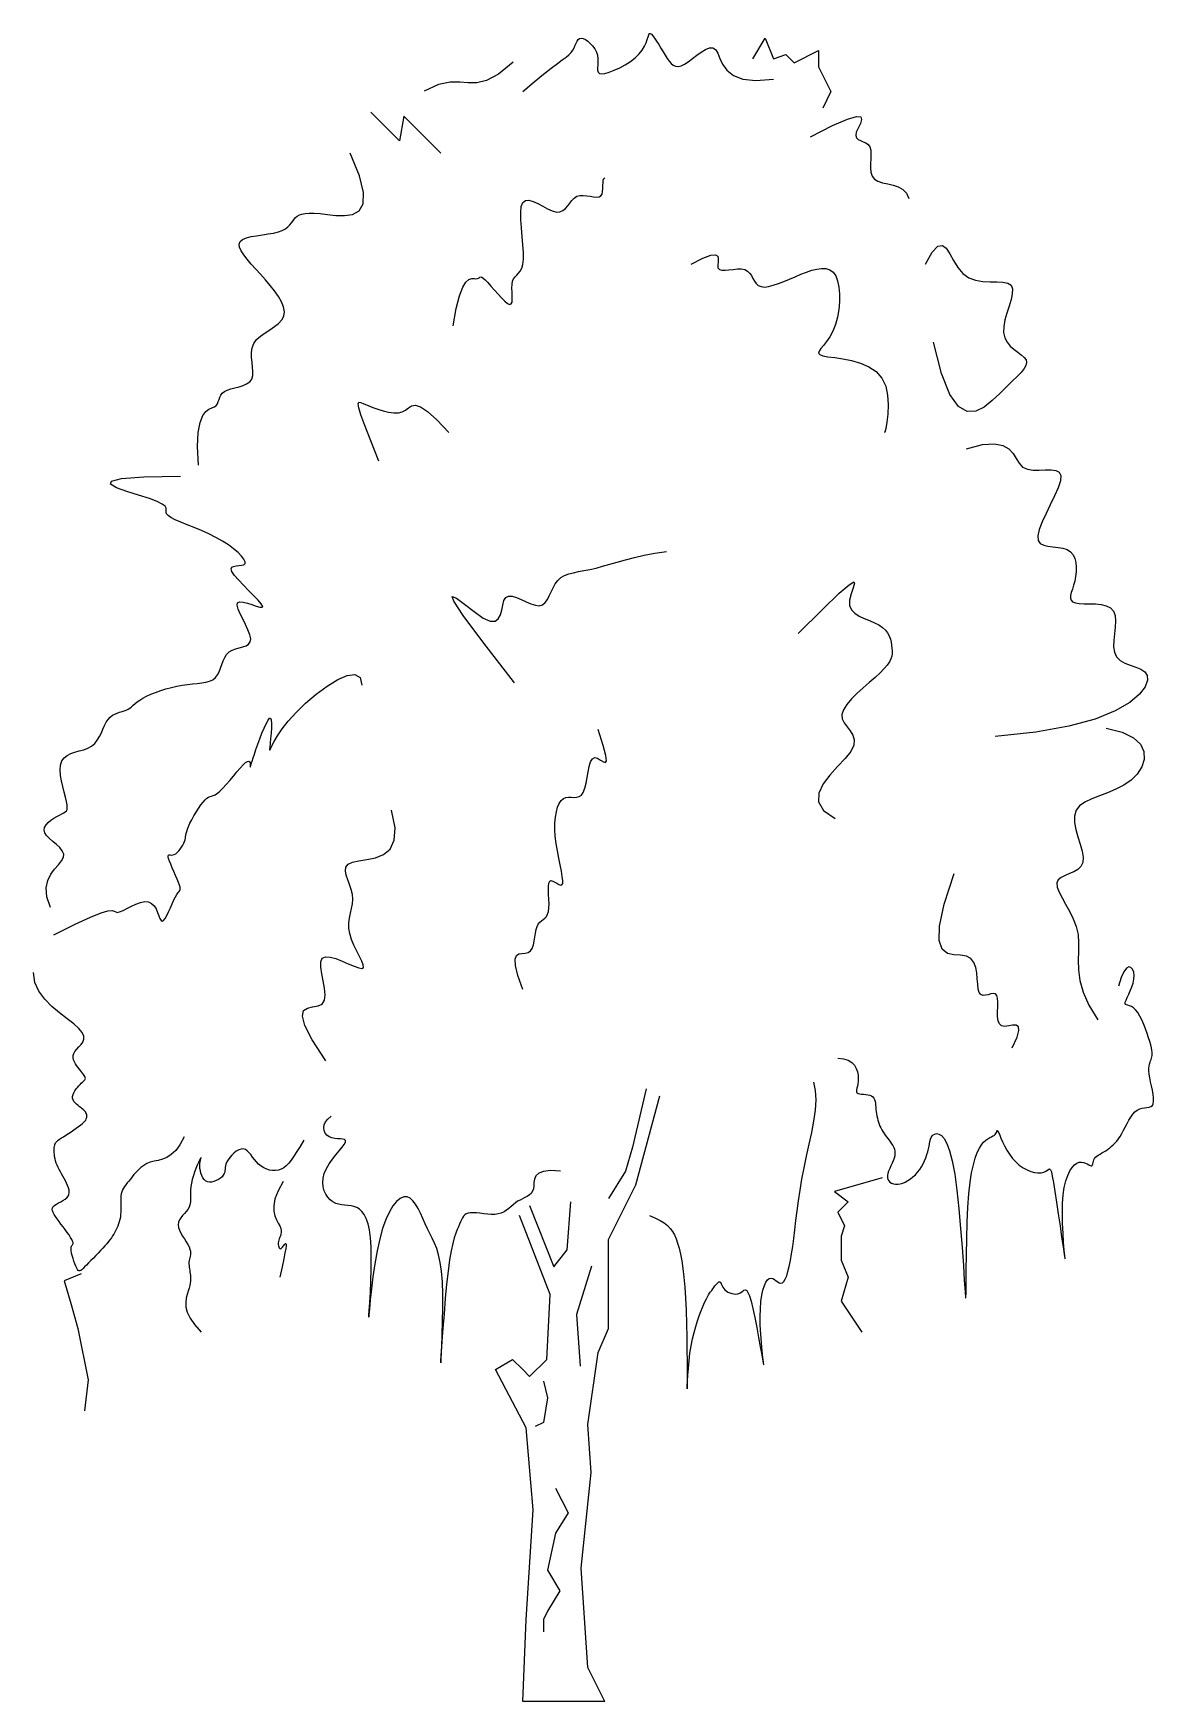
# Model space of a CAD drawing. Header units: metres. Extents: x -4.9 to 4.7, y 0 to 14.3.
import ezdxf

# ---------------------------------------------------------------- set-up
doc = ezdxf.new("R2010")
doc.units = ezdxf.units.M
doc.header["$LTSCALE"] = 0.2

msp = doc.modelspace()

# ---------------------------------------------------------------- linework, layer by layer
for p, q in [((-0.117, 3.734), (-0.244, 3.321)), ((-0.244, 3.321), (-0.212, 2.876)), ((0, 0), (-0.704, 0))]:
    msp.add_line(p, q)
for points in [[(-0.704, 13.808), (-0.608, 13.891), (-0.527, 13.957), (-0.461, 14.008), (-0.408, 14.048), (-0.367, 14.079), (-0.334, 14.103), (-0.31, 14.123), (-0.291, 14.143), (-0.276, 14.163), (-0.265, 14.184), (-0.255, 14.205), (-0.247, 14.224), (-0.239, 14.241), (-0.23, 14.254), (-0.219, 14.263), (-0.205, 14.266), (-0.188, 14.263), (-0.168, 14.254), (-0.147, 14.24), (-0.126, 14.221), (-0.106, 14.199), (-0.088, 14.174), (-0.074, 14.147), (-0.064, 14.119), (-0.06, 14.09), (-0.06, 14.062), (-0.062, 14.035), (-0.064, 14.011), (-0.064, 13.991), (-0.059, 13.975), (-0.048, 13.964), (-0.029, 13.961), (0, 13.964), (0.037, 13.975), (0.08, 13.991), (0.126, 14.013), (0.173, 14.038), (0.218, 14.067), (0.259, 14.098), (0.294, 14.131), (0.32, 14.164), (0.34, 14.196), (0.353, 14.227), (0.363, 14.254), (0.369, 14.277), (0.375, 14.295), (0.38, 14.305), (0.387, 14.307), (0.398, 14.301), (0.411, 14.286), (0.426, 14.265), (0.443, 14.24), (0.461, 14.211), (0.48, 14.18), (0.499, 14.149), (0.517, 14.119), (0.534, 14.092), (0.551, 14.068), (0.568, 14.049), (0.586, 14.035), (0.605, 14.026), (0.627, 14.024), (0.652, 14.03), (0.681, 14.043), (0.714, 14.064), (0.75, 14.091), (0.787, 14.12), (0.825, 14.147), (0.861, 14.169), (0.895, 14.182), (0.924, 14.183), (0.948, 14.169), (0.967, 14.138), (0.985, 14.093), (1.009, 14.043), (1.046, 13.992), (1.101, 13.947), (1.182, 13.915), (1.294, 13.902), (1.444, 13.914)], [(-0.786, 14.06), (-0.914, 13.956), (-1.015, 13.902), (-1.099, 13.882), (-1.173, 13.883), (-1.246, 13.89), (-1.328, 13.89), (-1.427, 13.869), (-1.551, 13.811)], [(1.762, 13.421), (1.952, 13.517), (2.08, 13.572), (2.157, 13.595), (2.194, 13.591), (2.201, 13.568), (2.19, 13.533), (2.171, 13.495), (2.155, 13.459), (2.15, 13.432), (2.157, 13.412), (2.171, 13.398), (2.192, 13.388), (2.214, 13.378), (2.237, 13.368), (2.258, 13.353), (2.272, 13.333), (2.28, 13.305), (2.281, 13.271), (2.279, 13.232), (2.277, 13.192), (2.276, 13.153), (2.28, 13.116), (2.291, 13.083), (2.31, 13.057), (2.341, 13.039), (2.38, 13.026), (2.425, 13.016), (2.471, 13.005), (2.515, 12.991), (2.555, 12.969), (2.587, 12.938), (2.607, 12.892)], [(-3.487, 10.603), (-3.494, 10.765), (-3.488, 10.885), (-3.472, 10.971), (-3.45, 11.029), (-3.424, 11.064), (-3.397, 11.084), (-3.371, 11.096), (-3.349, 11.105), (-3.334, 11.116), (-3.323, 11.131), (-3.316, 11.149), (-3.31, 11.167), (-3.304, 11.186), (-3.295, 11.205), (-3.283, 11.222), (-3.264, 11.237), (-3.239, 11.248), (-3.208, 11.258), (-3.173, 11.267), (-3.138, 11.276), (-3.104, 11.287), (-3.073, 11.301), (-3.047, 11.319), (-3.029, 11.342), (-3.021, 11.372), (-3.019, 11.407), (-3.022, 11.445), (-3.027, 11.486), (-3.031, 11.528), (-3.032, 11.57), (-3.026, 11.61), (-3.012, 11.648), (-2.987, 11.681), (-2.953, 11.711), (-2.915, 11.738), (-2.874, 11.765), (-2.834, 11.792), (-2.799, 11.819), (-2.771, 11.849), (-2.753, 11.882), (-2.749, 11.92), (-2.756, 11.961), (-2.774, 12.005), (-2.8, 12.051), (-2.833, 12.098), (-2.871, 12.146), (-2.911, 12.194), (-2.953, 12.241), (-2.994, 12.286), (-3.033, 12.329), (-3.069, 12.37), (-3.098, 12.408), (-3.121, 12.443), (-3.135, 12.473), (-3.138, 12.5), (-3.129, 12.522), (-3.108, 12.54), (-3.075, 12.553), (-3.034, 12.564), (-2.987, 12.572), (-2.938, 12.58), (-2.888, 12.587), (-2.842, 12.595), (-2.8, 12.605), (-2.767, 12.617), (-2.74, 12.631), (-2.719, 12.647), (-2.703, 12.664), (-2.689, 12.681), (-2.677, 12.698), (-2.666, 12.714), (-2.653, 12.728), (-2.639, 12.74), (-2.621, 12.75), (-2.599, 12.757), (-2.571, 12.762), (-2.536, 12.764), (-2.494, 12.764), (-2.442, 12.761), (-2.38, 12.754), (-2.309, 12.746), (-2.234, 12.744), (-2.165, 12.754), (-2.109, 12.785), (-2.075, 12.845), (-2.07, 12.942), (-2.104, 13.084), (-2.184, 13.28)], [(-1.303, 11.8), (-1.276, 11.949), (-1.248, 12.057), (-1.22, 12.13), (-1.193, 12.174), (-1.167, 12.197), (-1.143, 12.205), (-1.123, 12.205), (-1.107, 12.203), (-1.094, 12.204), (-1.085, 12.207), (-1.079, 12.212), (-1.072, 12.217), (-1.065, 12.219), (-1.057, 12.217), (-1.044, 12.209), (-1.027, 12.194), (-1.005, 12.17), (-0.978, 12.139), (-0.948, 12.105), (-0.917, 12.07), (-0.887, 12.038), (-0.859, 12.01), (-0.835, 11.991), (-0.816, 11.982), (-0.804, 11.987), (-0.797, 12.002), (-0.795, 12.026), (-0.795, 12.056), (-0.797, 12.089), (-0.798, 12.123), (-0.797, 12.155), (-0.792, 12.182), (-0.784, 12.203), (-0.771, 12.22), (-0.757, 12.234), (-0.741, 12.25), (-0.726, 12.268), (-0.713, 12.293), (-0.704, 12.326), (-0.699, 12.37), (-0.699, 12.427), (-0.704, 12.493), (-0.71, 12.565), (-0.717, 12.638), (-0.722, 12.708), (-0.723, 12.77), (-0.718, 12.822), (-0.705, 12.857), (-0.682, 12.874), (-0.652, 12.876), (-0.616, 12.865), (-0.576, 12.847), (-0.534, 12.825), (-0.492, 12.803), (-0.452, 12.785), (-0.417, 12.775), (-0.386, 12.776), (-0.361, 12.787), (-0.339, 12.805), (-0.32, 12.827), (-0.301, 12.851), (-0.283, 12.875), (-0.263, 12.895), (-0.241, 12.91), (-0.215, 12.917), (-0.186, 12.918), (-0.156, 12.915), (-0.127, 12.91), (-0.099, 12.906), (-0.073, 12.903), (-0.051, 12.905), (-0.035, 12.913), (-0.025, 12.929), (-0.02, 12.951), (-0.018, 12.976), (-0.018, 13.003), (-0.017, 13.028), (-0.015, 13.049), (-0.01, 13.063), (0, 13.069)], [(2.748, 12.328), (2.807, 12.431), (2.854, 12.481), (2.893, 12.488), (2.927, 12.464), (2.958, 12.417), (2.989, 12.358), (3.025, 12.298), (3.068, 12.247), (3.12, 12.211), (3.178, 12.191), (3.24, 12.18), (3.302, 12.177), (3.361, 12.176), (3.413, 12.173), (3.454, 12.165), (3.482, 12.147), (3.494, 12.116), (3.492, 12.074), (3.482, 12.024), (3.465, 11.968), (3.446, 11.909), (3.43, 11.85), (3.419, 11.793), (3.417, 11.742), (3.428, 11.697), (3.448, 11.659), (3.476, 11.626), (3.507, 11.598), (3.54, 11.573), (3.57, 11.55), (3.594, 11.528), (3.611, 11.507), (3.616, 11.484), (3.61, 11.459), (3.595, 11.432), (3.569, 11.4), (3.535, 11.364), (3.492, 11.323), (3.442, 11.275), (3.385, 11.219), (3.321, 11.158), (3.253, 11.102), (3.181, 11.066), (3.107, 11.063), (3.032, 11.107), (2.958, 11.211), (2.886, 11.391), (2.818, 11.659)], [(0.74, 12.328), (0.84, 12.38), (0.907, 12.405), (0.947, 12.409), (0.967, 12.397), (0.972, 12.375), (0.97, 12.347), (0.967, 12.319), (0.969, 12.296), (0.981, 12.282), (1.002, 12.276), (1.03, 12.276), (1.063, 12.279), (1.099, 12.283), (1.135, 12.287), (1.168, 12.287), (1.198, 12.282), (1.221, 12.269), (1.24, 12.251), (1.255, 12.23), (1.268, 12.206), (1.282, 12.183), (1.297, 12.162), (1.315, 12.145), (1.339, 12.135), (1.368, 12.132), (1.403, 12.137), (1.443, 12.147), (1.487, 12.161), (1.533, 12.179), (1.581, 12.199), (1.63, 12.22), (1.679, 12.241), (1.727, 12.259), (1.773, 12.275), (1.817, 12.286), (1.857, 12.292), (1.895, 12.29), (1.928, 12.28), (1.956, 12.26), (1.979, 12.229), (1.995, 12.185), (2.006, 12.132), (2.011, 12.072), (2.011, 12.006), (2.005, 11.939), (1.993, 11.873), (1.977, 11.81), (1.955, 11.753), (1.929, 11.705), (1.901, 11.664), (1.874, 11.631), (1.852, 11.604), (1.837, 11.582), (1.832, 11.565), (1.841, 11.552), (1.867, 11.542), (1.911, 11.534), (1.971, 11.526), (2.04, 11.516), (2.115, 11.501), (2.191, 11.479), (2.263, 11.448), (2.326, 11.407), (2.375, 11.351), (2.407, 11.282), (2.424, 11.203), (2.429, 11.121), (2.426, 11.042), (2.418, 10.972), (2.408, 10.919), (2.399, 10.887), (2.395, 10.884)], [(-1.938, 10.638), (-2.007, 10.812), (-2.058, 10.943), (-2.093, 11.035), (-2.112, 11.096), (-2.118, 11.13), (-2.111, 11.143), (-2.093, 11.142), (-2.067, 11.131), (-2.032, 11.116), (-1.992, 11.1), (-1.948, 11.084), (-1.902, 11.069), (-1.856, 11.058), (-1.812, 11.052), (-1.772, 11.052), (-1.738, 11.06), (-1.71, 11.077), (-1.685, 11.097), (-1.659, 11.113), (-1.626, 11.118), (-1.582, 11.104), (-1.523, 11.065), (-1.443, 10.994), (-1.338, 10.884)], [(3.1, 10.744), (3.238, 10.78), (3.34, 10.788), (3.413, 10.774), (3.464, 10.744), (3.499, 10.704), (3.526, 10.66), (3.551, 10.62), (3.581, 10.588), (3.622, 10.57), (3.671, 10.562), (3.723, 10.561), (3.776, 10.563), (3.826, 10.564), (3.867, 10.559), (3.896, 10.544), (3.91, 10.515), (3.905, 10.469), (3.886, 10.409), (3.855, 10.34), (3.819, 10.265), (3.782, 10.189), (3.748, 10.117), (3.723, 10.052), (3.711, 9.998), (3.715, 9.959), (3.733, 9.933), (3.762, 9.918), (3.799, 9.909), (3.841, 9.903), (3.885, 9.899), (3.927, 9.892), (3.963, 9.881), (3.992, 9.861), (4.014, 9.835), (4.029, 9.803), (4.037, 9.768), (4.041, 9.729), (4.04, 9.689), (4.035, 9.649), (4.028, 9.61), (4.018, 9.574), (4.008, 9.541), (3.999, 9.512), (3.993, 9.486), (3.992, 9.463), (3.997, 9.445), (4.01, 9.431), (4.034, 9.422), (4.067, 9.418), (4.11, 9.416), (4.157, 9.416), (4.207, 9.414), (4.255, 9.408), (4.299, 9.398), (4.336, 9.38), (4.362, 9.352), (4.376, 9.314), (4.379, 9.267), (4.376, 9.214), (4.37, 9.158), (4.364, 9.101), (4.362, 9.047), (4.368, 8.999), (4.386, 8.959), (4.417, 8.929), (4.458, 8.906), (4.504, 8.888), (4.551, 8.872), (4.594, 8.854), (4.629, 8.832), (4.65, 8.801), (4.653, 8.759), (4.633, 8.704), (4.584, 8.639), (4.5, 8.569), (4.375, 8.497), (4.203, 8.427), (3.979, 8.365), (3.695, 8.313), (3.347, 8.278)], [(-4.756, 6.81), (-4.785, 6.901), (-4.791, 6.978), (-4.778, 7.042), (-4.752, 7.095), (-4.72, 7.14), (-4.687, 7.177), (-4.66, 7.21), (-4.643, 7.241), (-4.642, 7.269), (-4.654, 7.297), (-4.676, 7.325), (-4.704, 7.351), (-4.734, 7.377), (-4.763, 7.402), (-4.788, 7.427), (-4.804, 7.451), (-4.81, 7.475), (-4.805, 7.497), (-4.793, 7.519), (-4.774, 7.54), (-4.751, 7.559), (-4.726, 7.576), (-4.701, 7.59), (-4.677, 7.603), (-4.657, 7.613), (-4.64, 7.621), (-4.628, 7.63), (-4.618, 7.639), (-4.613, 7.652), (-4.611, 7.669), (-4.613, 7.691), (-4.618, 7.72), (-4.627, 7.757), (-4.638, 7.8), (-4.65, 7.847), (-4.66, 7.896), (-4.668, 7.944), (-4.671, 7.991), (-4.668, 8.032), (-4.658, 8.067), (-4.639, 8.095), (-4.612, 8.115), (-4.581, 8.13), (-4.545, 8.142), (-4.508, 8.153), (-4.47, 8.164), (-4.435, 8.177), (-4.403, 8.195), (-4.376, 8.218), (-4.354, 8.245), (-4.336, 8.276), (-4.319, 8.308), (-4.305, 8.34), (-4.291, 8.371), (-4.277, 8.4), (-4.261, 8.424), (-4.244, 8.444), (-4.224, 8.459), (-4.204, 8.47), (-4.183, 8.478), (-4.162, 8.485), (-4.141, 8.491), (-4.122, 8.496), (-4.105, 8.503), (-4.089, 8.511), (-4.075, 8.521), (-4.061, 8.532), (-4.046, 8.545), (-4.03, 8.559), (-4.012, 8.574), (-3.989, 8.589), (-3.963, 8.606), (-3.931, 8.622), (-3.894, 8.639), (-3.854, 8.655), (-3.81, 8.671), (-3.765, 8.686), (-3.718, 8.698), (-3.671, 8.709), (-3.625, 8.718), (-3.58, 8.724), (-3.537, 8.729), (-3.496, 8.733), (-3.457, 8.737), (-3.422, 8.743), (-3.391, 8.752), (-3.364, 8.764), (-3.341, 8.782), (-3.323, 8.805), (-3.309, 8.832), (-3.297, 8.862), (-3.286, 8.894), (-3.275, 8.925), (-3.261, 8.954), (-3.245, 8.98), (-3.224, 9.002), (-3.197, 9.017), (-3.167, 9.028), (-3.136, 9.037), (-3.105, 9.045), (-3.078, 9.055), (-3.056, 9.068), (-3.042, 9.088), (-3.038, 9.114), (-3.046, 9.15), (-3.062, 9.192), (-3.084, 9.238), (-3.107, 9.285), (-3.129, 9.33), (-3.146, 9.37), (-3.155, 9.402), (-3.151, 9.423), (-3.133, 9.431), (-3.103, 9.429), (-3.067, 9.42), (-3.028, 9.408), (-2.992, 9.396), (-2.961, 9.387), (-2.941, 9.385), (-2.935, 9.393), (-2.948, 9.414), (-2.975, 9.446), (-3.013, 9.485), (-3.057, 9.53), (-3.101, 9.575), (-3.143, 9.62), (-3.177, 9.659), (-3.2, 9.692), (-3.207, 9.714), (-3.201, 9.728), (-3.185, 9.736), (-3.163, 9.741), (-3.139, 9.743), (-3.116, 9.745), (-3.098, 9.75), (-3.087, 9.76), (-3.087, 9.776), (-3.098, 9.798), (-3.118, 9.824), (-3.147, 9.854), (-3.185, 9.886), (-3.229, 9.92), (-3.28, 9.953), (-3.336, 9.985), (-3.397, 10.015), (-3.46, 10.043), (-3.522, 10.069), (-3.582, 10.093), (-3.637, 10.115), (-3.685, 10.135), (-3.722, 10.154), (-3.747, 10.171), (-3.759, 10.187), (-3.762, 10.202), (-3.762, 10.218), (-3.764, 10.234), (-3.773, 10.251), (-3.797, 10.27), (-3.839, 10.292), (-3.906, 10.318), (-4, 10.347), (-4.101, 10.379), (-4.189, 10.41), (-4.24, 10.441), (-4.233, 10.468), (-4.146, 10.489), (-3.955, 10.503), (-3.64, 10.509)], [(-0.775, 8.736), (-1.047, 9.088), (-1.215, 9.314), (-1.297, 9.437), (-1.311, 9.479), (-1.274, 9.463), (-1.206, 9.412), (-1.123, 9.348), (-1.045, 9.293), (-0.985, 9.267), (-0.943, 9.266), (-0.915, 9.286), (-0.897, 9.32), (-0.886, 9.361), (-0.877, 9.404), (-0.867, 9.442), (-0.851, 9.47), (-0.827, 9.481), (-0.795, 9.48), (-0.758, 9.469), (-0.718, 9.452), (-0.677, 9.433), (-0.636, 9.415), (-0.597, 9.402), (-0.563, 9.399), (-0.536, 9.407), (-0.513, 9.425), (-0.494, 9.452), (-0.478, 9.483), (-0.462, 9.518), (-0.445, 9.553), (-0.427, 9.587), (-0.405, 9.616), (-0.378, 9.64), (-0.347, 9.658), (-0.311, 9.671), (-0.271, 9.682), (-0.228, 9.692), (-0.18, 9.701), (-0.13, 9.71), (-0.076, 9.722), (-0.02, 9.737), (0.041, 9.754), (0.105, 9.773), (0.176, 9.793), (0.252, 9.812), (0.336, 9.831), (0.428, 9.848), (0.528, 9.863)], [(1.656, 9.159), (1.868, 9.369), (2.009, 9.505), (2.094, 9.579), (2.134, 9.604), (2.141, 9.591), (2.129, 9.552), (2.11, 9.5), (2.096, 9.446), (2.098, 9.4), (2.115, 9.363), (2.143, 9.334), (2.18, 9.309), (2.223, 9.289), (2.267, 9.271), (2.31, 9.253), (2.348, 9.235), (2.38, 9.213), (2.405, 9.19), (2.423, 9.165), (2.437, 9.139), (2.447, 9.113), (2.453, 9.086), (2.457, 9.06), (2.46, 9.035), (2.462, 9.012), (2.462, 8.989), (2.459, 8.966), (2.452, 8.943), (2.44, 8.917), (2.421, 8.89), (2.395, 8.859), (2.36, 8.824), (2.316, 8.784), (2.266, 8.741), (2.213, 8.695), (2.16, 8.647), (2.113, 8.599), (2.073, 8.552), (2.045, 8.507), (2.031, 8.466), (2.035, 8.428), (2.052, 8.393), (2.077, 8.359), (2.103, 8.325), (2.124, 8.288), (2.136, 8.248), (2.133, 8.202), (2.108, 8.149), (2.059, 8.087), (1.995, 8.019), (1.928, 7.946), (1.871, 7.87), (1.834, 7.792), (1.831, 7.716), (1.873, 7.642), (1.973, 7.573)], [(-4.726, 6.575), (-4.544, 6.668), (-4.412, 6.729), (-4.321, 6.765), (-4.262, 6.781), (-4.227, 6.784), (-4.208, 6.779), (-4.196, 6.772), (-4.183, 6.768), (-4.162, 6.774), (-4.133, 6.786), (-4.099, 6.803), (-4.061, 6.822), (-4.022, 6.84), (-3.983, 6.854), (-3.946, 6.861), (-3.914, 6.859), (-3.888, 6.846), (-3.867, 6.825), (-3.85, 6.798), (-3.837, 6.768), (-3.826, 6.74), (-3.816, 6.716), (-3.807, 6.699), (-3.797, 6.693), (-3.785, 6.699), (-3.771, 6.717), (-3.757, 6.742), (-3.742, 6.774), (-3.727, 6.809), (-3.712, 6.843), (-3.697, 6.876), (-3.684, 6.903), (-3.672, 6.923), (-3.661, 6.938), (-3.653, 6.948), (-3.647, 6.956), (-3.643, 6.963), (-3.642, 6.972), (-3.644, 6.984), (-3.65, 7.001), (-3.658, 7.024), (-3.67, 7.053), (-3.684, 7.084), (-3.698, 7.118), (-3.712, 7.151), (-3.724, 7.182), (-3.735, 7.209), (-3.742, 7.231), (-3.746, 7.246), (-3.746, 7.255), (-3.742, 7.259), (-3.736, 7.261), (-3.728, 7.261), (-3.718, 7.26), (-3.706, 7.261), (-3.694, 7.265), (-3.681, 7.272), (-3.668, 7.283), (-3.655, 7.297), (-3.642, 7.312), (-3.631, 7.329), (-3.621, 7.346), (-3.612, 7.362), (-3.606, 7.378), (-3.601, 7.391), (-3.598, 7.404), (-3.596, 7.417), (-3.594, 7.43), (-3.591, 7.445), (-3.587, 7.462), (-3.581, 7.481), (-3.571, 7.505), (-3.559, 7.533), (-3.543, 7.563), (-3.525, 7.596), (-3.506, 7.629), (-3.486, 7.661), (-3.466, 7.69), (-3.447, 7.715), (-3.429, 7.735), (-3.414, 7.748), (-3.4, 7.756), (-3.387, 7.762), (-3.373, 7.766), (-3.359, 7.771), (-3.343, 7.778), (-3.324, 7.79), (-3.302, 7.808), (-3.277, 7.834), (-3.248, 7.866), (-3.218, 7.901), (-3.187, 7.938), (-3.157, 7.974), (-3.128, 8.006), (-3.103, 8.033), (-3.082, 8.053), (-3.067, 8.063), (-3.055, 8.065), (-3.048, 8.06), (-3.044, 8.052), (-3.043, 8.041), (-3.042, 8.029), (-3.043, 8.02), (-3.043, 8.014), (-3.043, 8.013), (-3.041, 8.017), (-3.038, 8.028), (-3.033, 8.044), (-3.027, 8.065), (-3.018, 8.093), (-3.007, 8.126), (-2.994, 8.165), (-2.978, 8.21), (-2.96, 8.258), (-2.942, 8.305), (-2.923, 8.349), (-2.905, 8.387), (-2.889, 8.416), (-2.876, 8.433), (-2.867, 8.434), (-2.862, 8.419), (-2.86, 8.389), (-2.861, 8.35), (-2.864, 8.305), (-2.868, 8.26), (-2.872, 8.219), (-2.875, 8.186), (-2.877, 8.165), (-2.875, 8.161), (-2.869, 8.172), (-2.857, 8.197), (-2.837, 8.234), (-2.808, 8.283), (-2.768, 8.342), (-2.716, 8.409), (-2.649, 8.483), (-2.568, 8.562), (-2.477, 8.64), (-2.383, 8.71), (-2.292, 8.766), (-2.211, 8.801), (-2.145, 8.809), (-2.1, 8.784), (-2.084, 8.718)], [(-0.704, 6.106), (-0.747, 6.228), (-0.768, 6.313), (-0.77, 6.367), (-0.759, 6.398), (-0.738, 6.413), (-0.712, 6.417), (-0.684, 6.419), (-0.658, 6.424), (-0.638, 6.438), (-0.624, 6.46), (-0.614, 6.489), (-0.606, 6.521), (-0.601, 6.556), (-0.596, 6.59), (-0.59, 6.622), (-0.582, 6.649), (-0.572, 6.669), (-0.559, 6.685), (-0.544, 6.697), (-0.53, 6.709), (-0.515, 6.72), (-0.502, 6.734), (-0.492, 6.752), (-0.484, 6.776), (-0.481, 6.807), (-0.48, 6.843), (-0.481, 6.882), (-0.483, 6.922), (-0.485, 6.959), (-0.484, 6.992), (-0.481, 7.018), (-0.474, 7.035), (-0.463, 7.041), (-0.448, 7.037), (-0.431, 7.029), (-0.413, 7.018), (-0.395, 7.008), (-0.38, 7.002), (-0.369, 7.004), (-0.362, 7.016), (-0.361, 7.04), (-0.366, 7.077), (-0.374, 7.123), (-0.385, 7.176), (-0.397, 7.235), (-0.408, 7.297), (-0.418, 7.36), (-0.426, 7.422), (-0.429, 7.48), (-0.429, 7.535), (-0.425, 7.586), (-0.417, 7.631), (-0.406, 7.67), (-0.393, 7.702), (-0.376, 7.727), (-0.357, 7.744), (-0.336, 7.753), (-0.313, 7.756), (-0.29, 7.756), (-0.266, 7.755), (-0.243, 7.756), (-0.222, 7.762), (-0.202, 7.775), (-0.186, 7.798), (-0.173, 7.834), (-0.162, 7.877), (-0.153, 7.926), (-0.144, 7.975), (-0.135, 8.021), (-0.123, 8.059), (-0.108, 8.086), (-0.088, 8.097), (-0.064, 8.09), (-0.038, 8.074), (-0.014, 8.059), (0.004, 8.053), (0.012, 8.068), (0.007, 8.114), (-0.015, 8.2), (-0.059, 8.336)], [(4.298, 8.348), (4.435, 8.314), (4.531, 8.267), (4.592, 8.21), (4.622, 8.147), (4.624, 8.081), (4.604, 8.016), (4.565, 7.955), (4.512, 7.902), (4.45, 7.859), (4.381, 7.824), (4.31, 7.794), (4.24, 7.768), (4.174, 7.743), (4.116, 7.715), (4.07, 7.683), (4.04, 7.644), (4.026, 7.595), (4.027, 7.539), (4.039, 7.479), (4.056, 7.416), (4.075, 7.354), (4.091, 7.295), (4.1, 7.242), (4.098, 7.197), (4.082, 7.163), (4.055, 7.137), (4.02, 7.117), (3.982, 7.101), (3.945, 7.085), (3.912, 7.069), (3.887, 7.048), (3.875, 7.021), (3.878, 6.986), (3.894, 6.943), (3.92, 6.894), (3.95, 6.838), (3.983, 6.778), (4.014, 6.714), (4.04, 6.647), (4.057, 6.578), (4.062, 6.508), (4.061, 6.435), (4.059, 6.358), (4.06, 6.275), (4.073, 6.184), (4.101, 6.084), (4.15, 5.972), (4.227, 5.847)], [(-2.395, 5.495), (-2.511, 5.675), (-2.574, 5.8), (-2.595, 5.88), (-2.584, 5.926), (-2.551, 5.948), (-2.507, 5.958), (-2.461, 5.966), (-2.425, 5.982), (-2.405, 6.015), (-2.4, 6.063), (-2.405, 6.12), (-2.416, 6.181), (-2.428, 6.242), (-2.436, 6.298), (-2.437, 6.345), (-2.425, 6.376), (-2.397, 6.388), (-2.356, 6.386), (-2.307, 6.372), (-2.254, 6.351), (-2.201, 6.328), (-2.152, 6.307), (-2.112, 6.292), (-2.084, 6.288), (-2.072, 6.297), (-2.074, 6.319), (-2.086, 6.351), (-2.106, 6.391), (-2.129, 6.437), (-2.153, 6.487), (-2.174, 6.537), (-2.189, 6.587), (-2.196, 6.634), (-2.196, 6.678), (-2.19, 6.72), (-2.182, 6.761), (-2.173, 6.801), (-2.166, 6.841), (-2.163, 6.881), (-2.166, 6.922), (-2.176, 6.964), (-2.191, 7.007), (-2.206, 7.049), (-2.219, 7.089), (-2.225, 7.125), (-2.221, 7.156), (-2.202, 7.182), (-2.166, 7.2), (-2.111, 7.212), (-2.042, 7.221), (-1.969, 7.237), (-1.9, 7.265), (-1.843, 7.312), (-1.807, 7.387), (-1.8, 7.495), (-1.832, 7.644)], [(3.493, 5.607), (3.534, 5.698), (3.55, 5.756), (3.545, 5.788), (3.526, 5.801), (3.496, 5.801), (3.462, 5.795), (3.429, 5.791), (3.4, 5.795), (3.382, 5.812), (3.371, 5.84), (3.367, 5.877), (3.366, 5.918), (3.368, 5.959), (3.369, 5.999), (3.367, 6.032), (3.361, 6.057), (3.349, 6.069), (3.331, 6.072), (3.31, 6.069), (3.287, 6.063), (3.264, 6.058), (3.242, 6.057), (3.224, 6.064), (3.21, 6.081), (3.201, 6.111), (3.197, 6.152), (3.193, 6.199), (3.188, 6.249), (3.179, 6.297), (3.163, 6.34), (3.137, 6.373), (3.099, 6.394), (3.048, 6.401), (2.991, 6.404), (2.936, 6.417), (2.892, 6.454), (2.867, 6.527), (2.87, 6.651), (2.91, 6.838), (2.994, 7.103)], [(1.996, 5.518), (2.046, 5.514), (2.086, 5.501), (2.117, 5.482), (2.139, 5.458), (2.155, 5.431), (2.166, 5.402), (2.171, 5.373), (2.172, 5.345), (2.171, 5.32), (2.168, 5.297), (2.164, 5.278), (2.16, 5.261), (2.157, 5.247), (2.156, 5.236), (2.157, 5.227), (2.162, 5.22), (2.172, 5.215), (2.185, 5.213), (2.201, 5.211), (2.218, 5.209), (2.236, 5.208), (2.254, 5.205), (2.271, 5.202), (2.285, 5.195), (2.296, 5.187), (2.305, 5.176), (2.311, 5.163), (2.316, 5.148), (2.319, 5.132), (2.321, 5.114), (2.322, 5.097), (2.324, 5.078), (2.326, 5.06), (2.329, 5.042), (2.332, 5.023), (2.336, 5.005), (2.34, 4.988), (2.345, 4.97), (2.351, 4.953), (2.358, 4.936), (2.366, 4.92), (2.375, 4.904), (2.384, 4.889), (2.394, 4.873), (2.404, 4.858), (2.415, 4.843), (2.425, 4.829), (2.436, 4.814), (2.447, 4.799), (2.458, 4.784), (2.467, 4.769), (2.476, 4.753), (2.482, 4.737), (2.486, 4.72), (2.487, 4.701), (2.485, 4.682), (2.48, 4.661), (2.472, 4.639), (2.462, 4.617), (2.452, 4.594), (2.442, 4.572), (2.432, 4.55), (2.426, 4.53), (2.422, 4.511), (2.422, 4.493), (2.426, 4.478), (2.433, 4.465), (2.444, 4.454), (2.457, 4.445), (2.473, 4.44), (2.491, 4.437), (2.51, 4.437), (2.531, 4.441), (2.553, 4.447), (2.575, 4.456), (2.597, 4.468), (2.62, 4.483), (2.641, 4.5), (2.662, 4.519), (2.681, 4.54), (2.699, 4.563), (2.714, 4.587), (2.728, 4.612), (2.741, 4.638), (2.751, 4.665), (2.76, 4.691), (2.768, 4.716), (2.774, 4.741), (2.779, 4.764), (2.783, 4.785), (2.787, 4.805), (2.792, 4.823), (2.798, 4.838), (2.805, 4.851), (2.815, 4.861), (2.828, 4.868), (2.844, 4.871), (2.864, 4.868), (2.885, 4.855), (2.908, 4.829), (2.932, 4.786), (2.955, 4.723), (2.978, 4.638), (2.999, 4.525), (3.018, 4.386), (3.035, 4.227), (3.05, 4.059), (3.062, 3.894), (3.073, 3.741), (3.081, 3.611), (3.088, 3.515), (3.092, 3.464), (3.095, 3.464), (3.097, 3.51), (3.097, 3.593), (3.098, 3.704), (3.099, 3.833), (3.102, 3.972), (3.105, 4.111), (3.112, 4.242), (3.12, 4.356), (3.131, 4.454), (3.144, 4.536), (3.159, 4.605), (3.175, 4.662), (3.193, 4.709), (3.211, 4.746), (3.229, 4.775), (3.247, 4.797), (3.265, 4.815), (3.282, 4.828), (3.299, 4.837), (3.314, 4.844), (3.327, 4.851), (3.338, 4.856), (3.346, 4.863), (3.352, 4.871), (3.356, 4.88), (3.359, 4.888), (3.361, 4.894), (3.363, 4.897), (3.366, 4.897), (3.37, 4.89), (3.376, 4.878), (3.385, 4.857), (3.396, 4.831), (3.41, 4.8), (3.427, 4.766), (3.447, 4.73), (3.469, 4.694), (3.495, 4.659), (3.523, 4.628), (3.553, 4.601), (3.586, 4.578), (3.619, 4.56), (3.652, 4.547), (3.683, 4.538), (3.713, 4.534), (3.74, 4.535), (3.762, 4.54), (3.78, 4.549), (3.794, 4.559), (3.805, 4.567), (3.813, 4.569), (3.821, 4.562), (3.828, 4.543), (3.836, 4.507), (3.846, 4.452), (3.858, 4.376), (3.872, 4.283), (3.887, 4.183), (3.902, 4.081), (3.916, 3.984), (3.928, 3.901), (3.938, 3.837), (3.943, 3.801), (3.945, 3.797), (3.943, 3.822), (3.939, 3.871), (3.933, 3.937), (3.928, 4.016), (3.924, 4.101), (3.922, 4.188), (3.924, 4.271), (3.929, 4.345), (3.939, 4.41), (3.952, 4.466), (3.968, 4.512), (3.986, 4.551), (4.005, 4.581), (4.026, 4.603), (4.046, 4.618), (4.066, 4.626), (4.085, 4.627), (4.103, 4.625), (4.12, 4.619), (4.135, 4.611), (4.148, 4.604), (4.16, 4.597), (4.168, 4.594), (4.174, 4.594), (4.178, 4.597), (4.181, 4.604), (4.183, 4.613), (4.185, 4.623), (4.188, 4.634), (4.192, 4.646), (4.198, 4.657), (4.206, 4.668), (4.217, 4.678), (4.23, 4.687), (4.245, 4.696), (4.26, 4.706), (4.277, 4.715), (4.294, 4.725), (4.31, 4.736), (4.327, 4.747), (4.342, 4.76), (4.358, 4.774), (4.373, 4.789), (4.388, 4.807), (4.403, 4.826), (4.418, 4.848), (4.433, 4.873), (4.447, 4.9), (4.462, 4.928), (4.478, 4.957), (4.493, 4.986), (4.51, 5.013), (4.527, 5.037), (4.545, 5.058), (4.565, 5.073), (4.586, 5.083), (4.607, 5.089), (4.628, 5.092), (4.648, 5.095), (4.666, 5.098), (4.682, 5.103), (4.694, 5.112), (4.702, 5.127), (4.705, 5.149), (4.704, 5.177), (4.7, 5.208), (4.694, 5.243), (4.686, 5.28), (4.679, 5.316), (4.672, 5.35), (4.667, 5.381), (4.665, 5.409), (4.665, 5.432), (4.667, 5.451), (4.67, 5.468), (4.674, 5.483), (4.678, 5.496), (4.683, 5.507), (4.687, 5.518), (4.69, 5.53), (4.692, 5.541), (4.693, 5.554), (4.692, 5.569), (4.69, 5.587), (4.686, 5.607), (4.68, 5.632), (4.672, 5.66), (4.662, 5.694), (4.65, 5.731), (4.636, 5.769), (4.62, 5.808), (4.604, 5.846), (4.586, 5.88), (4.568, 5.91), (4.55, 5.934), (4.532, 5.951), (4.514, 5.961), (4.498, 5.968), (4.484, 5.972), (4.473, 5.975), (4.465, 5.979), (4.461, 5.986), (4.462, 5.998), (4.468, 6.016), (4.478, 6.039), (4.491, 6.066), (4.505, 6.096), (4.518, 6.129), (4.528, 6.162), (4.536, 6.196), (4.538, 6.228), (4.534, 6.257), (4.524, 6.282), (4.51, 6.297), (4.492, 6.301), (4.471, 6.29), (4.449, 6.26), (4.426, 6.21), (4.403, 6.135)], [(-3.61, 4.843), (-3.645, 4.776), (-3.681, 4.726), (-3.719, 4.691), (-3.757, 4.667), (-3.794, 4.652), (-3.831, 4.642), (-3.866, 4.634), (-3.899, 4.626), (-3.929, 4.614), (-3.955, 4.599), (-3.979, 4.581), (-4.001, 4.562), (-4.021, 4.541), (-4.039, 4.521), (-4.055, 4.501), (-4.07, 4.481), (-4.084, 4.464), (-4.098, 4.448), (-4.11, 4.433), (-4.121, 4.418), (-4.13, 4.403), (-4.138, 4.388), (-4.144, 4.372), (-4.149, 4.354), (-4.152, 4.335), (-4.153, 4.314), (-4.153, 4.292), (-4.153, 4.27), (-4.153, 4.247), (-4.152, 4.223), (-4.152, 4.2), (-4.154, 4.178), (-4.156, 4.156), (-4.16, 4.136), (-4.165, 4.116), (-4.171, 4.097), (-4.178, 4.078), (-4.185, 4.06), (-4.194, 4.043), (-4.203, 4.026), (-4.212, 4.01), (-4.222, 3.994), (-4.233, 3.978), (-4.245, 3.961), (-4.258, 3.945), (-4.272, 3.927), (-4.288, 3.909), (-4.305, 3.889), (-4.325, 3.868), (-4.345, 3.847), (-4.366, 3.825), (-4.387, 3.803), (-4.408, 3.782), (-4.428, 3.762), (-4.446, 3.744), (-4.462, 3.728), (-4.475, 3.715), (-4.486, 3.704), (-4.496, 3.697), (-4.503, 3.694), (-4.51, 3.694), (-4.517, 3.698), (-4.523, 3.706), (-4.53, 3.718), (-4.538, 3.735), (-4.546, 3.755), (-4.554, 3.778), (-4.562, 3.801), (-4.569, 3.825), (-4.574, 3.847), (-4.578, 3.868), (-4.579, 3.884), (-4.578, 3.897), (-4.575, 3.906), (-4.571, 3.913), (-4.566, 3.918), (-4.563, 3.923), (-4.561, 3.929), (-4.561, 3.937), (-4.565, 3.948), (-4.572, 3.963), (-4.583, 3.981), (-4.596, 4.002), (-4.612, 4.024), (-4.629, 4.048), (-4.647, 4.072), (-4.665, 4.096), (-4.682, 4.119), (-4.698, 4.14), (-4.712, 4.16), (-4.723, 4.178), (-4.732, 4.194), (-4.738, 4.209), (-4.74, 4.222), (-4.738, 4.235), (-4.731, 4.246), (-4.719, 4.257), (-4.704, 4.267), (-4.686, 4.277), (-4.667, 4.287), (-4.648, 4.297), (-4.63, 4.308), (-4.615, 4.321), (-4.604, 4.335), (-4.597, 4.35), (-4.595, 4.367), (-4.596, 4.385), (-4.601, 4.405), (-4.608, 4.425), (-4.617, 4.445), (-4.627, 4.466), (-4.638, 4.486), (-4.649, 4.506), (-4.66, 4.526), (-4.67, 4.545), (-4.68, 4.564), (-4.689, 4.582), (-4.698, 4.601), (-4.705, 4.619), (-4.711, 4.638), (-4.716, 4.656), (-4.72, 4.674), (-4.722, 4.692), (-4.723, 4.709), (-4.724, 4.725), (-4.724, 4.74), (-4.723, 4.753), (-4.721, 4.765), (-4.719, 4.775), (-4.716, 4.784), (-4.712, 4.792), (-4.706, 4.799), (-4.699, 4.807), (-4.689, 4.815), (-4.677, 4.823), (-4.662, 4.834), (-4.644, 4.845), (-4.624, 4.859), (-4.602, 4.873), (-4.579, 4.888), (-4.556, 4.903), (-4.535, 4.918), (-4.514, 4.933), (-4.496, 4.946), (-4.481, 4.958), (-4.469, 4.969), (-4.46, 4.979), (-4.453, 4.988), (-4.448, 4.997), (-4.445, 5.005), (-4.443, 5.012), (-4.442, 5.02), (-4.443, 5.027), (-4.444, 5.034), (-4.447, 5.042), (-4.451, 5.05), (-4.456, 5.057), (-4.463, 5.066), (-4.471, 5.074), (-4.482, 5.083), (-4.493, 5.093), (-4.506, 5.102), (-4.519, 5.113), (-4.532, 5.124), (-4.544, 5.136), (-4.554, 5.148), (-4.561, 5.162), (-4.565, 5.176), (-4.565, 5.191), (-4.561, 5.207), (-4.554, 5.222), (-4.546, 5.238), (-4.535, 5.254), (-4.524, 5.268), (-4.512, 5.281), (-4.501, 5.293), (-4.491, 5.303), (-4.481, 5.312), (-4.473, 5.32), (-4.466, 5.326), (-4.461, 5.333), (-4.458, 5.339), (-4.456, 5.345), (-4.457, 5.352), (-4.46, 5.36), (-4.465, 5.369), (-4.472, 5.378), (-4.48, 5.389), (-4.489, 5.4), (-4.499, 5.413), (-4.51, 5.426), (-4.521, 5.44), (-4.531, 5.455), (-4.542, 5.471), (-4.55, 5.488), (-4.557, 5.505), (-4.56, 5.523), (-4.56, 5.541), (-4.555, 5.559), (-4.545, 5.577), (-4.53, 5.596), (-4.512, 5.615), (-4.493, 5.635), (-4.478, 5.657), (-4.47, 5.681), (-4.47, 5.708), (-4.483, 5.738), (-4.511, 5.773), (-4.556, 5.812), (-4.613, 5.856), (-4.677, 5.906), (-4.743, 5.961), (-4.804, 6.023), (-4.855, 6.092), (-4.889, 6.168), (-4.902, 6.252)], [(0.382, 4.168), (0.432, 4.147), (0.474, 4.126), (0.508, 4.105), (0.537, 4.083), (0.56, 4.059), (0.579, 4.033), (0.595, 4.003), (0.609, 3.97), (0.623, 3.932), (0.635, 3.888), (0.647, 3.837), (0.658, 3.779), (0.668, 3.714), (0.676, 3.639), (0.684, 3.554), (0.69, 3.459), (0.695, 3.353), (0.699, 3.241), (0.701, 3.127), (0.703, 3.016), (0.704, 2.914), (0.705, 2.824), (0.705, 2.753), (0.705, 2.705), (0.705, 2.684), (0.705, 2.686), (0.706, 2.709), (0.708, 2.748), (0.711, 2.8), (0.715, 2.86), (0.721, 2.924), (0.729, 2.989), (0.739, 3.052), (0.751, 3.111), (0.765, 3.166), (0.779, 3.218), (0.794, 3.265), (0.809, 3.308), (0.823, 3.347), (0.837, 3.38), (0.849, 3.409), (0.86, 3.434), (0.87, 3.454), (0.879, 3.472), (0.888, 3.488), (0.897, 3.502), (0.906, 3.515), (0.915, 3.527), (0.924, 3.54), (0.934, 3.553), (0.943, 3.566), (0.953, 3.577), (0.962, 3.586), (0.97, 3.594), (0.977, 3.599), (0.983, 3.601), (0.988, 3.599), (0.992, 3.594), (0.996, 3.587), (1, 3.577), (1.004, 3.567), (1.01, 3.555), (1.018, 3.544), (1.027, 3.532), (1.04, 3.522), (1.054, 3.512), (1.07, 3.505), (1.087, 3.499), (1.105, 3.496), (1.122, 3.495), (1.139, 3.497), (1.155, 3.503), (1.168, 3.511), (1.181, 3.521), (1.192, 3.528), (1.204, 3.531), (1.215, 3.526), (1.226, 3.51), (1.239, 3.48), (1.253, 3.434), (1.268, 3.371), (1.285, 3.294), (1.301, 3.21), (1.317, 3.124), (1.332, 3.044), (1.345, 2.974), (1.354, 2.921), (1.36, 2.891), (1.362, 2.888), (1.36, 2.91), (1.355, 2.951), (1.349, 3.009), (1.343, 3.077), (1.337, 3.151), (1.332, 3.228), (1.331, 3.302), (1.333, 3.37), (1.337, 3.431), (1.345, 3.485), (1.355, 3.53), (1.367, 3.568), (1.38, 3.597), (1.395, 3.618), (1.409, 3.63), (1.424, 3.633), (1.438, 3.629), (1.453, 3.621), (1.467, 3.61), (1.481, 3.6), (1.495, 3.591), (1.509, 3.588), (1.522, 3.591), (1.534, 3.603), (1.546, 3.623), (1.558, 3.652), (1.569, 3.689), (1.58, 3.733), (1.59, 3.784), (1.6, 3.841), (1.61, 3.904), (1.619, 3.973), (1.628, 4.047), (1.637, 4.125), (1.648, 4.209), (1.659, 4.296), (1.673, 4.387), (1.689, 4.481), (1.708, 4.579), (1.729, 4.679), (1.752, 4.78), (1.773, 4.881), (1.791, 4.979), (1.804, 5.073), (1.81, 5.161), (1.806, 5.242), (1.791, 5.313)], [(-0.381, 4.55), (-0.467, 4.554), (-0.528, 4.547), (-0.568, 4.531), (-0.592, 4.509), (-0.605, 4.482), (-0.61, 4.453), (-0.611, 4.424), (-0.614, 4.398), (-0.621, 4.377), (-0.633, 4.359), (-0.648, 4.345), (-0.666, 4.333), (-0.686, 4.323), (-0.707, 4.313), (-0.728, 4.302), (-0.749, 4.291), (-0.768, 4.277), (-0.787, 4.261), (-0.805, 4.245), (-0.824, 4.229), (-0.844, 4.214), (-0.865, 4.201), (-0.889, 4.19), (-0.915, 4.183), (-0.944, 4.179), (-0.975, 4.179), (-1.007, 4.181), (-1.04, 4.184), (-1.072, 4.188), (-1.102, 4.191), (-1.13, 4.193), (-1.154, 4.193), (-1.174, 4.189), (-1.19, 4.183), (-1.203, 4.174), (-1.214, 4.162), (-1.223, 4.148), (-1.231, 4.132), (-1.239, 4.114), (-1.248, 4.095), (-1.257, 4.073), (-1.268, 4.049), (-1.28, 4.018), (-1.293, 3.978), (-1.306, 3.929), (-1.319, 3.866), (-1.332, 3.789), (-1.345, 3.693), (-1.358, 3.58), (-1.37, 3.456), (-1.38, 3.327), (-1.39, 3.202), (-1.398, 3.09), (-1.404, 2.998), (-1.408, 2.934), (-1.409, 2.906), (-1.408, 2.919), (-1.405, 2.969), (-1.4, 3.048), (-1.396, 3.147), (-1.392, 3.26), (-1.39, 3.378), (-1.391, 3.494), (-1.394, 3.601), (-1.402, 3.692), (-1.413, 3.767), (-1.427, 3.831), (-1.443, 3.885), (-1.461, 3.932), (-1.481, 3.974), (-1.501, 4.015), (-1.521, 4.056), (-1.541, 4.099), (-1.561, 4.144), (-1.581, 4.188), (-1.602, 4.229), (-1.624, 4.266), (-1.647, 4.296), (-1.671, 4.318), (-1.697, 4.33), (-1.726, 4.329), (-1.756, 4.316), (-1.787, 4.29), (-1.819, 4.251), (-1.849, 4.2), (-1.879, 4.136), (-1.907, 4.058), (-1.932, 3.968), (-1.955, 3.865), (-1.974, 3.755), (-1.99, 3.644), (-2.003, 3.539), (-2.013, 3.445), (-2.02, 3.37), (-2.024, 3.318), (-2.025, 3.297), (-2.024, 3.311), (-2.021, 3.355), (-2.017, 3.423), (-2.012, 3.508), (-2.008, 3.605), (-2.005, 3.707), (-2.004, 3.807), (-2.006, 3.899), (-2.011, 3.978), (-2.02, 4.045), (-2.032, 4.099), (-2.047, 4.143), (-2.064, 4.178), (-2.084, 4.204), (-2.105, 4.223), (-2.128, 4.237), (-2.153, 4.246), (-2.178, 4.251), (-2.204, 4.255), (-2.231, 4.257), (-2.258, 4.261), (-2.284, 4.266), (-2.309, 4.273), (-2.334, 4.286), (-2.357, 4.303), (-2.377, 4.325), (-2.395, 4.352), (-2.409, 4.382), (-2.418, 4.416), (-2.421, 4.452), (-2.418, 4.49), (-2.407, 4.53), (-2.388, 4.571), (-2.364, 4.611), (-2.336, 4.651), (-2.307, 4.689), (-2.279, 4.723), (-2.255, 4.754), (-2.236, 4.779), (-2.226, 4.799), (-2.225, 4.813), (-2.234, 4.821), (-2.249, 4.825), (-2.269, 4.827), (-2.293, 4.828), (-2.318, 4.83), (-2.343, 4.835), (-2.365, 4.843), (-2.384, 4.857), (-2.399, 4.875), (-2.408, 4.897), (-2.411, 4.92), (-2.407, 4.946), (-2.396, 4.971), (-2.377, 4.996), (-2.349, 5.02)], [(-2.583, 4.814), (-2.614, 4.762), (-2.642, 4.717), (-2.667, 4.678), (-2.69, 4.645), (-2.712, 4.618), (-2.733, 4.596), (-2.754, 4.579), (-2.776, 4.567), (-2.8, 4.559), (-2.825, 4.555), (-2.85, 4.555), (-2.876, 4.559), (-2.901, 4.567), (-2.925, 4.577), (-2.949, 4.591), (-2.97, 4.608), (-2.989, 4.628), (-3.006, 4.649), (-3.022, 4.67), (-3.038, 4.691), (-3.053, 4.709), (-3.068, 4.725), (-3.084, 4.735), (-3.102, 4.741), (-3.121, 4.739), (-3.141, 4.732), (-3.162, 4.72), (-3.182, 4.704), (-3.201, 4.686), (-3.218, 4.667), (-3.232, 4.647), (-3.243, 4.628), (-3.251, 4.61), (-3.255, 4.595), (-3.257, 4.58), (-3.258, 4.566), (-3.259, 4.553), (-3.261, 4.541), (-3.266, 4.528), (-3.273, 4.515), (-3.284, 4.502), (-3.298, 4.49), (-3.315, 4.478), (-3.334, 4.468), (-3.354, 4.46), (-3.373, 4.455), (-3.392, 4.454), (-3.41, 4.457), (-3.425, 4.465), (-3.438, 4.477), (-3.449, 4.492), (-3.458, 4.511), (-3.465, 4.531), (-3.47, 4.552), (-3.473, 4.573), (-3.474, 4.594), (-3.473, 4.613), (-3.471, 4.63), (-3.468, 4.645), (-3.466, 4.657), (-3.464, 4.664), (-3.463, 4.667), (-3.465, 4.665), (-3.469, 4.657), (-3.476, 4.643), (-3.485, 4.624), (-3.496, 4.6), (-3.508, 4.572), (-3.519, 4.542), (-3.53, 4.511), (-3.54, 4.479), (-3.547, 4.447), (-3.551, 4.417), (-3.553, 4.387), (-3.553, 4.36), (-3.553, 4.333), (-3.553, 4.308), (-3.555, 4.285), (-3.559, 4.262), (-3.567, 4.242), (-3.578, 4.222), (-3.591, 4.203), (-3.607, 4.185), (-3.622, 4.168), (-3.636, 4.149), (-3.648, 4.131), (-3.656, 4.111), (-3.659, 4.09), (-3.656, 4.067), (-3.648, 4.043), (-3.636, 4.018), (-3.622, 3.993), (-3.607, 3.968), (-3.591, 3.943), (-3.578, 3.92), (-3.567, 3.899), (-3.559, 3.88), (-3.555, 3.863), (-3.554, 3.847), (-3.555, 3.833), (-3.558, 3.82), (-3.561, 3.807), (-3.564, 3.794), (-3.566, 3.782), (-3.568, 3.769), (-3.568, 3.755), (-3.567, 3.741), (-3.565, 3.727), (-3.563, 3.713), (-3.561, 3.699), (-3.559, 3.684), (-3.557, 3.669), (-3.555, 3.654), (-3.554, 3.639), (-3.554, 3.623), (-3.555, 3.606), (-3.557, 3.588), (-3.561, 3.568), (-3.567, 3.545), (-3.574, 3.52), (-3.583, 3.492), (-3.591, 3.46), (-3.595, 3.424), (-3.593, 3.384), (-3.582, 3.339), (-3.558, 3.289), (-3.52, 3.233), (-3.464, 3.17)], [(-2.759, 4.462), (-2.804, 4.38), (-2.83, 4.311), (-2.841, 4.253), (-2.84, 4.205), (-2.831, 4.165), (-2.817, 4.131), (-2.802, 4.104), (-2.789, 4.08), (-2.78, 4.059), (-2.776, 4.041), (-2.776, 4.025), (-2.779, 4.01), (-2.783, 3.996), (-2.788, 3.983), (-2.794, 3.97), (-2.798, 3.958), (-2.801, 3.945), (-2.802, 3.932), (-2.802, 3.92), (-2.8, 3.908), (-2.797, 3.899), (-2.793, 3.891), (-2.789, 3.886), (-2.784, 3.884), (-2.778, 3.886), (-2.772, 3.891), (-2.766, 3.897), (-2.76, 3.905), (-2.754, 3.912), (-2.749, 3.919), (-2.744, 3.925), (-2.74, 3.928), (-2.737, 3.928), (-2.735, 3.922), (-2.735, 3.909), (-2.738, 3.885), (-2.745, 3.848), (-2.755, 3.797), (-2.769, 3.728), (-2.788, 3.639)]]:
    msp.add_lwpolyline(points)
at = {"flags": 128}
for points in [[(1.268, 14.09), (1.374, 14.266), (1.444, 14.09), (1.55, 14.125), (1.621, 14.055), (1.832, 14.16), (1.832, 14.019), (1.938, 13.808), (1.867, 13.667)], [(-1.409, 13.28), (-1.726, 13.597), (-1.761, 13.385), (-2.008, 13.632)], [(0, 0), (-0.147, 0.293), (-0.205, 1.145), (-0.118, 1.966), (-0.147, 2.378), (-0.059, 2.994), (0.029, 3.2), (0.029, 3.963), (0.264, 4.432), (0.47, 5.195)], [(0.352, 5.254), (0.235, 4.755), (0.176, 4.55), (0.029, 4.315)], [(2.378, 4.491), (1.967, 4.374), (2.084, 4.286), (1.996, 4.198), (2.055, 4.08), (2.026, 3.992), (2.026, 3.787), (2.084, 3.64), (2.026, 3.434), (2.202, 3.17)], [(-0.704, 0), (-0.675, 0.704), (-0.617, 1.644), (-0.675, 2.348), (-0.939, 2.847), (-0.793, 2.935), (-0.704, 2.847), (-0.646, 2.788), (-0.499, 2.935), (-0.47, 3.493), (-0.734, 4.168)], [(-0.646, 4.256), (-0.44, 3.728), (-0.323, 3.874), (-0.294, 4.286)], [(-4.491, 3.669), (-4.638, 3.61), (-4.579, 3.405), (-4.52, 3.2), (-4.433, 2.759), (-4.462, 2.495)], [(-0.528, 2.747), (-0.493, 2.606), (-0.528, 2.395), (-0.599, 2.36)], [(-0.423, 1.831), (-0.317, 1.62), (-0.423, 1.444), (-0.493, 1.127), (-0.387, 0.951), (-0.493, 0.775), (-0.528, 0.704), (-0.528, 0.599)]]:
    msp.add_lwpolyline(points, dxfattribs=at)

doc.saveas('drawing.dxf')
